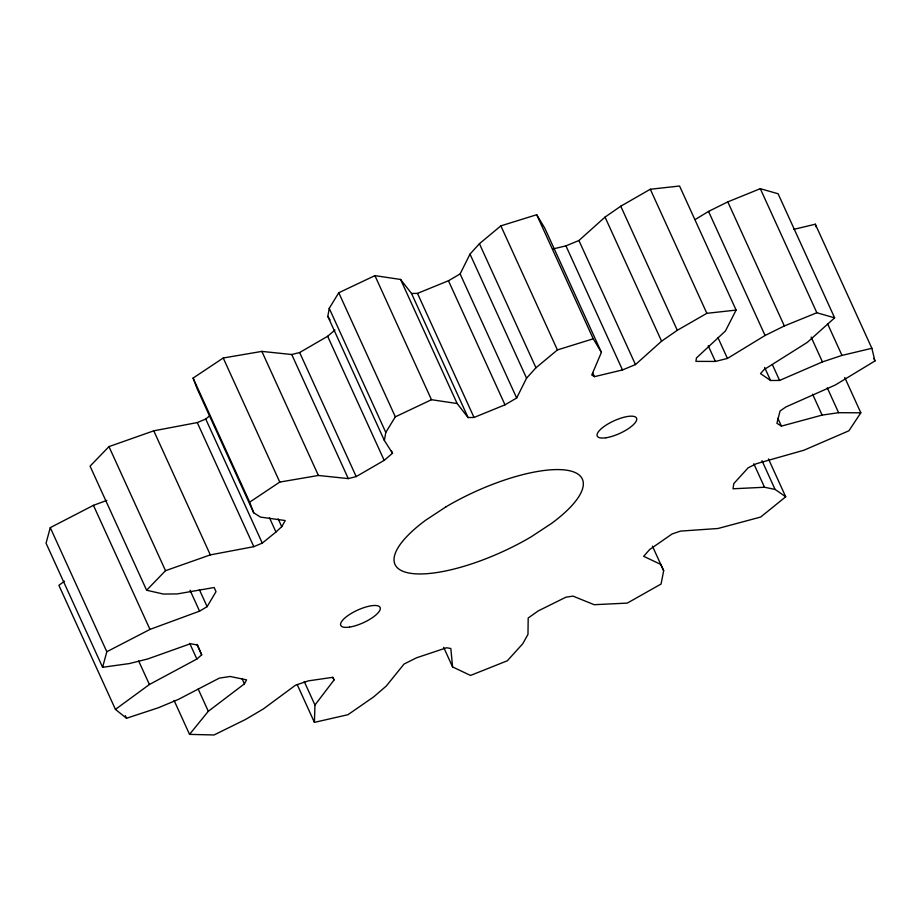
<?xml version="1.0" encoding="UTF-8"?>
<svg xmlns="http://www.w3.org/2000/svg" width="921" height="921" viewBox="0 0 921 921"><rect width="100%" height="100%" fill="white"/><g stroke="black" fill="none" stroke-linecap="round" stroke-linejoin="round"><path stroke-width="1.38" d="M652.425 546.141L663.661 570.709L661.071 584.029L627.282 603.105L594.195 604.706L573 596.117L565.885 597.211L538.29 610.876L528.194 618.003L527.975 634.396L522.737 643.756L507.344 660.771L470.527 675.438L452.579 666.919L450.83 648.499L446.604 647.762L416.603 657.767L404.054 664.053L386.29 686.018L373.696 696.875L347.954 714.708L314.418 722.363L314.947 705.026L304.241 681.517M209.942 415.624L205.74 419.032L197.267 422.578L153.772 430.821L108.966 446.616L90.074 466.164L146.612 590.234L165.515 570.686L210.322 554.891L253.816 546.66L262.278 543.114L275.955 532.016L281.734 526.685L285.245 520.538L260.505 517.107L253.678 512.778L249.649 502.164L279.765 482.074L318.401 475.466L348.288 478.598L356.197 476.594L384.184 460.362L392.507 453.247L384.368 440.503L327.818 316.421L329.234 308.351L338.778 292.751L374.928 275.632L400.589 279.454L411.537 293.477L468.075 417.558L474.027 417.466L504.996 404.826L516.669 397.999L526.559 378.174L535.964 367.778L557.412 349.934L593.239 338.801L601.413 352.363L591.766 374.997L594.436 376.666L622.492 369.943L635.467 364.589L661.577 341.184L677.315 330.294L706.856 313.324L736.109 310.089L679.56 186.019L650.307 189.254L620.766 206.212L605.039 217.103L578.918 240.519L565.943 245.861L552.588 249.061M384.368 440.503L385.784 432.421L395.328 416.833L431.477 399.714L457.138 403.525L468.075 417.558M106.836 500.402L93.435 505.341L50.275 527.652L46.05 543.217L102.599 667.288L129.354 663.569L147.821 658.941L190.543 643.71L197.543 645.057L201.687 654.843L196.864 659.033L149.398 684.51L115.436 709.389L58.886 585.319L64.551 581.174M102.599 667.288L106.813 651.734L50.275 527.652M411.537 293.477L417.478 293.385L448.458 280.755L460.132 273.928L470.009 254.104L479.427 243.708L500.863 225.864L536.701 214.731L544.864 228.293L601.413 352.363M736.109 310.089L725.426 330.996L696.46 357.947L695.908 361.377L715.387 361.435L727.429 358.442L765.075 335.486L784.347 325.965L816.846 312.749L834.645 317.849L807.233 342.428L764.073 369.609L760.527 373.615L770.566 380.5L779.58 380.431L822.441 361.907L841.99 355.414L871.865 348.299L874.95 360.974L835.278 385.024L785.832 406.99L780.041 411.042L776.921 423.303L781.422 426.112L822.119 415.106L838.605 412.7L860.824 412.804L844.753 377.529M174.069 700.409L189.542 734.371L208.319 711.288L244.422 683.843L246.575 679.871L230.169 676.475L219.325 678.121L178.306 699.442L158.47 707.719L126.511 718.265L115.436 709.389M106.813 651.734L149.973 629.411L199.569 611.141L207.121 606.651L216.021 591.639L214.144 587.517L177.235 593.93L163.408 594.057L146.612 590.234M860.824 412.804L848.909 430.775L803.906 450.231L756.337 463.724L748.128 467.833L733.841 483.537L733.001 488.775L764.511 487.255L775.068 489.408L785.717 496.787L760.665 517.049L718.012 528.493L680.504 531.106L672.134 533.95L649.639 549.549L643.664 556.307L660.76 564.423L663.661 570.709M314.947 705.026L334.07 679.951L332.884 677.338M253.678 512.778L197.129 388.697L193.099 378.082L223.227 358.004L261.863 351.396L291.75 354.516L299.647 352.524L327.646 336.28L334.922 330.063M695.171 219.555L708.537 211.416L727.809 201.883L760.297 188.678L778.107 193.767L834.645 317.849M793.591 229.398L815.315 224.217L871.865 348.299M189.542 734.371L214.04 734.981L245.608 719.416L263.348 708.94L295.457 685.236L308.27 680.884L332.711 677.326L334.07 679.951M327.818 316.421L330.04 319.898M873.764 358.361L874.95 360.974M827.703 324.065L841.99 355.414M760.297 188.678L816.846 312.749M811.136 337.086L822.441 361.907M827.3 387.879L838.605 412.7M727.809 201.883L784.347 325.965M812.598 394.2L822.119 415.106M708.537 211.416L765.075 335.486M772.443 364.751L779.58 380.431M764.614 367.444L770.566 380.5M777.854 418.284L781.422 426.112M650.307 189.254L706.856 313.324M717.908 337.547L727.429 358.442M768.459 458.911L785.717 496.787M761.978 460.673L775.068 489.408M708.237 345.755L715.387 361.435M753.804 463.747L764.511 487.255M620.766 206.212L677.315 330.294M605.039 217.103L661.577 341.184M578.918 240.519L635.467 364.589M565.943 245.861L622.492 369.943M536.701 214.731L593.239 338.801M592.652 372.752L594.436 376.666M500.863 225.864L557.412 349.934M479.427 243.708L535.964 367.778M470.009 254.104L526.559 378.174M460.132 273.928L516.669 397.999M448.458 280.755L504.996 404.826M417.478 293.385L474.027 417.466M400.589 279.454L457.138 403.525M374.928 275.632L431.477 399.714M338.778 292.751L395.328 416.833M329.234 308.351L385.784 432.421M391.321 450.645L392.507 453.247M327.646 336.28L384.184 460.362M443.646 647.325L452.579 666.919M299.647 352.524L356.197 476.594M291.75 354.516L348.288 478.598M261.863 351.396L318.401 475.466M223.227 358.004L279.765 482.074M278.165 518.845L281.734 526.685M269.416 517.648L275.955 532.016M193.099 378.082L249.649 502.164M205.74 419.032L262.278 543.114M197.267 422.578L253.816 546.66M297.161 684.487L314.418 722.363M153.772 430.821L210.322 554.891M242.039 678.616L244.422 683.843M199.385 589.67L207.121 606.651M190.048 590.234L199.569 611.141M108.966 446.616L165.515 570.686M196.933 644.389L201.687 654.843M189.726 643.365L196.864 659.033M198.199 689.081L208.319 711.288M93.435 505.341L149.973 629.411M138.68 661.002L149.398 684.51M125.325 715.652L126.511 718.265M815.315 224.217L815.937 226.75M446.132 506.746L425.698 520.192A102.922 32.995 -24.5 0 0 410.409 573.276A102.922 32.995 -24.5 0 0 531.233 536.782L551.656 523.335A102.922 32.995 -24.5 0 0 566.956 470.251A102.922 32.995 -24.5 0 0 446.132 506.746M606.006 437.763A21.597 6.919 -24.5 0 0 636.722 419.596A21.597 6.919 -24.5 0 0 607.975 423.959A21.597 6.919 -24.5 0 0 606.006 437.763M349.566 627.086A21.597 6.919 -24.5 0 0 380.281 608.919A21.597 6.919 -24.5 0 0 351.534 613.271A21.597 6.919 -24.5 0 0 349.566 627.086"/></g></svg>
